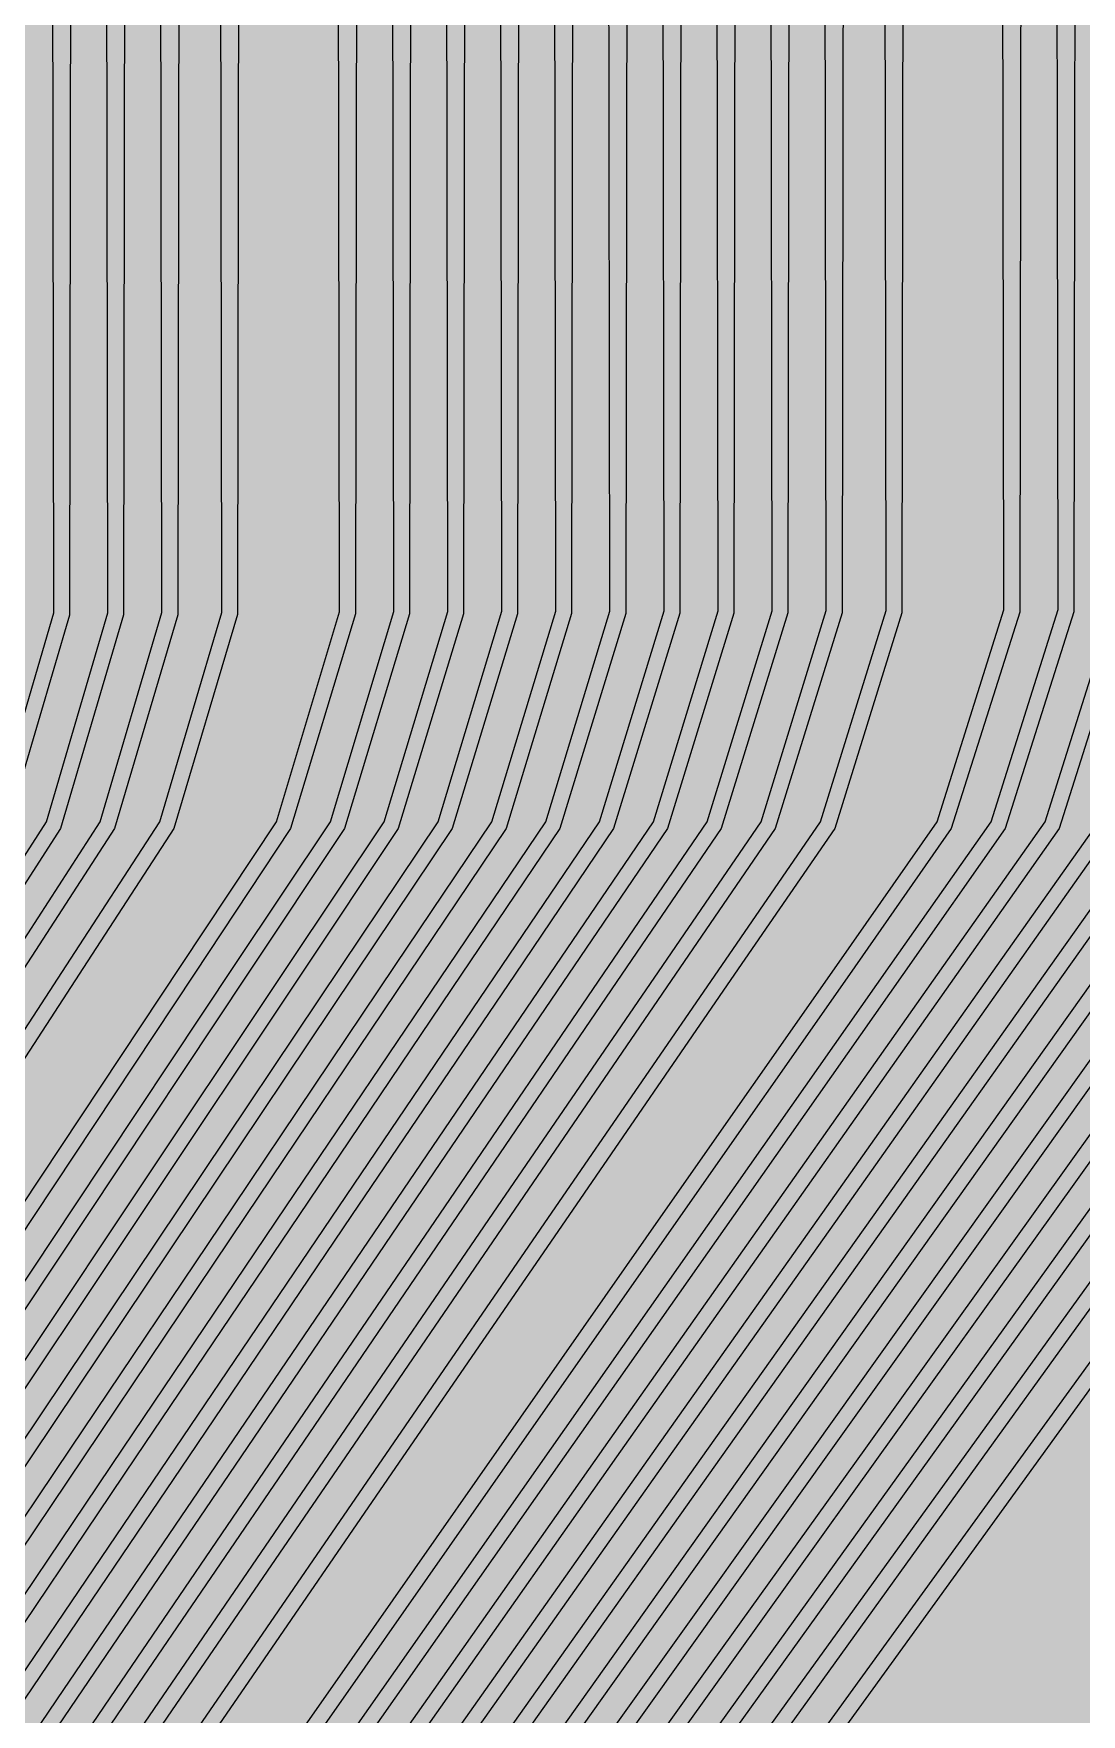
# Model space of a CAD drawing. Header units: metres. Extents: x -7220 to 10980, y -29667 to 1833.
# Drawn here: x 3570.9 to 3706.5, y -16319.7 to -16102.1 of the extents above; entities that cross this region are included whole.
import ezdxf

# ---------------------------------------------------------------- set-up
doc = ezdxf.new("R2010")
doc.units = ezdxf.units.M
doc.layers.add('Metal1', color=4, linetype='CONTINUOUS')
doc.layers.add('Polyimide', color=7, linetype='CONTINUOUS')

msp = doc.modelspace()

# ---------------------------------------------------------------- hatches: boundary and pattern name
at = {"layer": 'Polyimide'}
msp.add_hatch(color=7, dxfattribs=at).paths.add_polyline_path([(4099.45, -13861.55), (4142.64, -14152.77), (4214.18, -14438.35), (4313.36, -14715.55), (4439.24, -14981.69), (4590.59, -15234.21), (4765.97, -15470.68), (4963.68, -15688.82), (5181.82, -15886.53), (5418.29, -16061.91), (5670.81, -16213.26), (5936.95, -16339.14), (6214.15, -16438.32), (6499.73, -16509.85), (6790.95, -16553.05), (7085, -16567.5), (9980.38, -16567.5), (10058.79, -16571.35), (10136.45, -16582.87), (10212.6, -16601.95), (10286.52, -16628.4), (10357.49, -16661.96), (10424.83, -16702.32), (10487.89, -16749.09), (10546.06, -16801.81), (10598.78, -16859.98), (10645.55, -16923.04), (10685.91, -16990.38), (10719.48, -17061.35), (10745.93, -17135.27), (10765, -17211.43), (10776.52, -17289.08), (10780.38, -17367.5), (10780.38, -21957.3), (10741.61, -22012.91), (10705.97, -22070.59), (10673.58, -22130.14), (10644.53, -22191.39), (10618.92, -22254.16), (10596.82, -22318.25), (10578.3, -22383.46), (10563.41, -22449.6), (10552.21, -22516.46), (10544.72, -22583.84), (10540.97, -22651.53), (10540.97, -22719.32), (10544.72, -22787.01), (10552.21, -22854.38), (10563.41, -22921.24), (10578.3, -22987.38), (10596.82, -23052.6), (10618.92, -23116.68), (10644.53, -23179.45), (10673.58, -23240.71), (10705.97, -23300.26), (10741.61, -23357.93), (10780.38, -23413.54), (10780.38, -28667.5), (10776.52, -28745.91), (10765, -28823.57), (10745.93, -28899.73), (10719.48, -28973.65), (10685.91, -29044.62), (10645.55, -29111.96), (10598.78, -29175.01), (10546.06, -29233.19), (10487.89, -29285.91), (10424.83, -29332.68), (10357.49, -29373.04), (10286.52, -29406.6), (10212.6, -29433.05), (10136.45, -29452.13), (10058.79, -29463.65), (9980.38, -29467.5), (-6219.63, -29467.5), (-6298.04, -29463.65), (-6375.7, -29452.13), (-6451.85, -29433.05), (-6525.77, -29406.6), (-6596.74, -29373.04), (-6664.08, -29332.68), (-6727.14, -29285.91), (-6785.31, -29233.19), (-6838.03, -29175.01), (-6884.8, -29111.96), (-6925.16, -29044.62), (-6958.73, -28973.65), (-6985.18, -28899.73), (-7004.25, -28823.57), (-7015.77, -28745.91), (-7019.63, -28667.5), (-7019.63, -23426.32), (-6979.36, -23370.07), (-6942.33, -23311.63), (-6908.66, -23251.2), (-6878.45, -23188.96), (-6851.81, -23125.12), (-6828.81, -23059.88), (-6809.53, -22993.44), (-6794.04, -22926.02), (-6782.37, -22857.83), (-6774.57, -22789.09), (-6770.67, -22720.02), (-6770.67, -22650.84), (-6774.57, -22581.77), (-6782.37, -22513.03), (-6794.04, -22444.84), (-6809.53, -22377.42), (-6828.81, -22310.98), (-6851.81, -22245.74), (-6878.45, -22181.89), (-6908.66, -22119.66), (-6942.33, -22059.22), (-6979.36, -22000.79), (-7019.63, -21944.54), (-7019.63, -17367.5), (-7015.77, -17289.08), (-7004.25, -17211.43), (-6985.18, -17135.27), (-6958.73, -17061.35), (-6925.16, -16990.38), (-6884.8, -16923.04), (-6838.03, -16859.98), (-6785.31, -16801.81), (-6727.14, -16749.09), (-6664.08, -16702.32), (-6596.74, -16661.96), (-6525.77, -16628.4), (-6451.85, -16601.95), (-6375.7, -16582.87), (-6298.04, -16571.35), (-6219.63, -16567.5), (-3314, -16567.5), (-3019.95, -16553.05), (-2728.73, -16509.85), (-2443.15, -16438.32), (-2165.95, -16339.14), (-1899.81, -16213.26), (-1647.29, -16061.91), (-1410.82, -15886.53), (-1192.68, -15688.82), (-994.97, -15470.68), (-819.59, -15234.21), (-668.24, -14981.69), (-542.36, -14715.55), (-443.18, -14438.35), (-371.64, -14152.77), (-328.45, -13861.55), (-314, -13567.5), (-314, -13373.48), (-317.45, -13328.11), (-327.72, -13283.78), (-344.58, -13241.52), (-367.63, -13202.3), (-396.35, -13167.01), (-430.08, -13136.47), (-468.03, -13111.38), (-509.35, -13092.32), (-509.35, -13092.32), (-578.18, -13061.27), (-642.2, -13021.24), (-700.26, -12972.96), (-751.3, -12917.31), (-794.39, -12855.3), (-828.74, -12788.06), (-853.73, -12716.8), (-868.91, -12642.84), (-874, -12567.5), (-868.91, -12492.16), (-853.73, -12418.19), (-828.74, -12346.94), (-794.39, -12279.7), (-751.3, -12217.69), (-700.26, -12162.04), (-642.2, -12113.76), (-578.18, -12073.73), (-509.35, -12042.68), (-509.35, -12042.68), (-468.03, -12023.62), (-430.08, -11998.53), (-396.35, -11967.99), (-367.63, -11932.7), (-344.58, -11893.47), (-327.72, -11851.21), (-317.45, -11806.89), (-314, -11761.52), (-314, -11074.31), (-317.45, -11028.94), (-327.72, -10984.62), (-344.58, -10942.36), (-367.63, -10903.13), (-396.35, -10867.84), (-430.08, -10837.3), (-468.03, -10812.21), (-509.35, -10793.16), (-509.35, -10793.16), (-578.18, -10762.1), (-642.2, -10722.07), (-700.26, -10673.8), (-751.3, -10618.15), (-794.39, -10556.13), (-828.74, -10488.89), (-853.73, -10417.64), (-868.91, -10343.67), (-874, -10268.33), (-868.91, -10192.99), (-853.73, -10119.03), (-828.74, -10047.77), (-794.39, -9980.53), (-751.3, -9918.52), (-700.26, -9862.87), (-642.2, -9814.59), (-578.18, -9774.56), (-509.35, -9743.51), (-509.35, -9743.51), (-468.03, -9724.45), (-430.08, -9699.36), (-396.35, -9668.82), (-367.63, -9633.53), (-344.58, -9594.31), (-327.72, -9552.05), (-317.45, -9507.72), (-314, -9462.35), (-314, -8775.14), (-317.45, -8729.78), (-327.72, -8685.45), (-344.58, -8643.19), (-367.63, -8603.96), (-396.35, -8568.68), (-430.08, -8538.14), (-468.03, -8513.05), (-509.35, -8493.99), (-509.35, -8493.99), (-578.18, -8462.94), (-642.2, -8422.91), (-700.26, -8374.63), (-751.3, -8318.98), (-794.39, -8256.97), (-828.74, -8189.73), (-853.73, -8118.47), (-868.91, -8044.5), (-874, -7969.17), (-868.91, -7893.83), (-853.73, -7819.86), (-828.74, -7748.61), (-794.39, -7681.36), (-751.3, -7619.35), (-700.26, -7563.7), (-642.2, -7515.42), (-578.18, -7475.4), (-509.35, -7444.34), (-509.35, -7444.34), (-468.03, -7425.28), (-430.08, -7400.2), (-396.35, -7369.66), (-367.63, -7334.37), (-344.58, -7295.14), (-327.72, -7252.88), (-317.45, -7208.56), (-314, -7163.19), (-314, -6475.98), (-317.45, -6430.61), (-327.72, -6386.29), (-344.58, -6344.02), (-367.63, -6304.8), (-396.35, -6269.51), (-430.08, -6238.97), (-468.03, -6213.88), (-509.35, -6194.82), (-509.35, -6194.82), (-578.18, -6163.77), (-642.2, -6123.74), (-700.26, -6075.46), (-751.3, -6019.81), (-794.39, -5957.8), (-828.74, -5890.56), (-853.73, -5819.31), (-868.91, -5745.34), (-874, -5670), (-868.91, -5594.66), (-853.73, -5520.69), (-828.74, -5449.44), (-794.39, -5382.2), (-751.3, -5320.19), (-700.26, -5264.54), (-642.2, -5216.26), (-578.18, -5176.23), (-509.35, -5145.18), (-509.35, -5145.18), (-468.03, -5126.12), (-430.08, -5101.03), (-396.35, -5070.49), (-367.63, -5035.2), (-344.58, -4995.98), (-327.72, -4953.71), (-317.45, -4909.39), (-314, -4864.02), (-314, 380), (-314, 1532.5), (-269, 1532.5), (-268.78, 1525.63), (-268.1, 1518.79), (-266.98, 1512.02), (-265.42, 1505.32), (-263.43, 1498.75), (-261.01, 1492.32), (-258.17, 1486.06), (-254.93, 1480), (-251.3, 1474.17), (-247.3, 1468.58), (-242.94, 1463.27), (-238.25, 1458.25), (-233.23, 1453.56), (-227.92, 1449.2), (-222.33, 1445.2), (-216.5, 1441.57), (-210.44, 1438.33), (-204.18, 1435.49), (-197.75, 1433.07), (-191.18, 1431.08), (-184.48, 1429.52), (-177.71, 1428.4), (-170.87, 1427.72), (-164, 1427.5), (-157.13, 1427.72), (-150.29, 1428.4), (-143.52, 1429.52), (-136.82, 1431.08), (-130.25, 1433.07), (-123.82, 1435.49), (-117.56, 1438.33), (-111.5, 1441.57), (-105.67, 1445.2), (-100.08, 1449.2), (-94.77, 1453.56), (-89.75, 1458.25), (-85.06, 1463.27), (-80.7, 1468.58), (-76.7, 1474.17), (-73.07, 1480), (-69.83, 1486.06), (-66.99, 1492.32), (-64.57, 1498.75), (-62.58, 1505.32), (-61.02, 1512.02), (-59.9, 1518.79), (-59.22, 1525.63), (-59, 1532.5), (1786, 1532.5), (3835, 1532.5), (3835.21, 1539.04), (3835.86, 1545.55), (3836.92, 1552.01), (3838.41, 1558.38), (3840.31, 1564.64), (3842.61, 1570.77), (3845.31, 1576.73), (3848.4, 1582.5), (3851.85, 1588.06), (3855.66, 1593.38), (3859.82, 1598.43), (3864.29, 1603.21), (3869.07, 1607.68), (3874.12, 1611.84), (3879.44, 1615.65), (3885, 1619.1), (3890.77, 1622.19), (3896.73, 1624.89), (3902.86, 1627.19), (3909.12, 1629.09), (3915.49, 1630.58), (3921.95, 1631.64), (3928.46, 1632.29), (3935, 1632.5), (3941.54, 1632.29), (3948.05, 1631.64), (3954.51, 1630.58), (3960.88, 1629.09), (3967.14, 1627.19), (3973.27, 1624.89), (3979.23, 1622.19), (3985, 1619.1), (3990.56, 1615.65), (3995.88, 1611.84), (4000.93, 1607.68), (4005.71, 1603.21), (4010.18, 1598.43), (4014.34, 1593.38), (4018.15, 1588.06), (4021.6, 1582.5), (4024.69, 1576.73), (4027.39, 1570.77), (4029.69, 1564.64), (4031.59, 1558.38), (4033.08, 1552.01), (4034.14, 1545.55), (4034.79, 1539.04), (4035, 1532.5), (4085, 1532.5), (4085, 380), (4085, 330), (4085, -4864.02), (4088.45, -4909.39), (4098.72, -4953.71), (4115.58, -4995.98), (4138.63, -5035.2), (4167.35, -5070.49), (4201.08, -5101.03), (4239.03, -5126.12), (4280.35, -5145.18), (4280.35, -5145.18), (4349.18, -5176.23), (4413.2, -5216.26), (4471.26, -5264.54), (4522.3, -5320.19), (4565.39, -5382.2), (4599.74, -5449.44), (4624.73, -5520.69), (4639.91, -5594.66), (4645, -5670), (4639.91, -5745.34), (4624.73, -5819.31), (4599.74, -5890.56), (4565.39, -5957.8), (4522.3, -6019.81), (4471.26, -6075.46), (4413.2, -6123.74), (4349.18, -6163.77), (4280.35, -6194.82), (4239.03, -6213.88), (4201.08, -6238.97), (4167.35, -6269.51), (4138.63, -6304.8), (4115.58, -6344.02), (4098.72, -6386.29), (4088.45, -6430.61), (4085, -6475.98), (4085, -13567.5), (4099.45, -13861.55)])

# ---------------------------------------------------------------- linework, layer by layer
at = {"layer": 'Metal1'}
for points in [[(3347.8, -16547.76), (3362.49, -16522.87), (3366.31, -16516.51), (3381.48, -16491.62), (3385.42, -16485.26), (3401.08, -16460.36), (3405.13, -16454.01), (3421.12, -16429.04), (3433.18, -16410.27), (3453.25, -16379.03), (3473.32, -16347.79), (3493.38, -16316.55), (3513.45, -16285.31), (3533.52, -16254.06), (3553.59, -16222.82), (3565.55, -16204.2), (3573.48, -16177.12), (3572.75, -15692.12)], [(3576.25, -15692.12), (3575.52, -16177.42), (3567.39, -16205.04), (3555.27, -16223.9), (3535.2, -16255.15), (3515.14, -16286.39), (3495.07, -16317.63), (3475, -16348.87), (3454.93, -16380.11), (3434.86, -16411.35), (3422.81, -16430.12), (3406.82, -16455.09), (3402.77, -16461.43), (3387.12, -16486.32), (3383.18, -16492.67), (3368.02, -16517.55), (3364.21, -16523.89), (3349.53, -16548.77)], [(3353.97, -16547.76), (3368.71, -16522.87), (3372.54, -16516.51), (3387.77, -16491.62), (3391.73, -16485.26), (3407.44, -16460.36), (3411.51, -16454.01), (3427.56, -16429.04), (3439.66, -16410.27), (3459.8, -16379.03), (3479.95, -16347.79), (3500.09, -16316.54), (3520.23, -16285.3), (3540.37, -16254.06), (3560.52, -16222.82), (3572.52, -16204.2), (3580.48, -16177.11), (3579.75, -15692.12)], [(3583.25, -15692.12), (3582.52, -16177.4), (3574.36, -16205.04), (3562.2, -16223.91), (3542.05, -16255.15), (3521.91, -16286.39), (3501.77, -16317.63), (3481.63, -16348.87), (3461.48, -16380.11), (3441.34, -16411.35), (3429.24, -16430.12), (3413.19, -16455.09), (3409.13, -16461.44), (3393.42, -16486.32), (3389.47, -16492.67), (3374.25, -16517.55), (3370.43, -16523.9), (3355.69, -16548.78)], [(3360.14, -16547.76), (3374.93, -16522.87), (3378.78, -16516.51), (3394.06, -16491.62), (3398.03, -16485.26), (3413.8, -16460.36), (3417.89, -16454.01), (3434, -16429.04), (3446.14, -16410.27), (3466.36, -16379.03), (3486.58, -16347.78), (3506.79, -16316.54), (3527.01, -16285.3), (3547.23, -16254.06), (3567.44, -16222.82), (3579.5, -16204.2), (3587.48, -16177.09), (3586.75, -15692.12)], [(3590.25, -15692.12), (3589.52, -16177.39), (3581.33, -16205.04), (3569.12, -16223.91), (3548.91, -16255.15), (3528.69, -16286.39), (3508.47, -16317.63), (3488.26, -16348.87), (3468.04, -16380.11), (3447.82, -16411.35), (3435.68, -16430.12), (3419.57, -16455.09), (3415.49, -16461.44), (3399.73, -16486.32), (3395.76, -16492.67), (3380.49, -16517.55), (3376.65, -16523.9), (3361.86, -16548.78)], [(3366.74, -16547.76), (3381.61, -16522.87), (3385.48, -16516.51), (3400.84, -16491.62), (3404.83, -16485.25), (3420.68, -16460.36), (3424.79, -16454), (3440.97, -16429.03), (3453.18, -16410.26), (3473.5, -16379.02), (3493.82, -16347.78), (3514.14, -16316.54), (3534.46, -16285.3), (3554.77, -16254.06), (3575.09, -16222.82), (3587.21, -16204.2), (3595.23, -16177.07), (3594.5, -15692.12)], [(3598, -15692.12), (3597.27, -16177.36), (3589.04, -16205.04), (3576.77, -16223.91), (3556.45, -16255.15), (3536.13, -16286.39), (3515.81, -16317.63), (3495.49, -16348.87), (3475.18, -16380.11), (3454.86, -16411.35), (3442.65, -16430.12), (3426.46, -16455.09), (3422.36, -16461.44), (3406.52, -16486.32), (3402.54, -16492.67), (3387.18, -16517.55), (3383.33, -16523.9), (3368.46, -16548.78)], [(3377.72, -16547.75), (3392.87, -16522.86), (3396.81, -16516.5), (3412.45, -16491.61), (3416.52, -16485.25), (3432.66, -16460.36), (3436.85, -16454), (3453.34, -16429.03), (3465.78, -16410.26), (3486.48, -16379.02), (3507.17, -16347.78), (3527.87, -16316.53), (3548.57, -16285.29), (3569.27, -16254.05), (3589.97, -16222.81), (3602.31, -16204.19), (3610.48, -16176.98), (3609.75, -15692.12)], [(3613.25, -15692.12), (3612.52, -16177.28), (3604.14, -16205.05), (3591.64, -16223.92), (3570.94, -16255.16), (3550.24, -16286.4), (3529.54, -16317.64), (3508.84, -16348.88), (3488.14, -16380.12), (3467.44, -16411.36), (3455.01, -16430.13), (3438.52, -16455.1), (3434.34, -16461.45), (3418.2, -16486.33), (3414.14, -16492.68), (3398.5, -16517.56), (3394.57, -16523.91), (3379.43, -16548.79)], [(3383.89, -16547.75), (3399.09, -16522.86), (3403.04, -16516.5), (3418.74, -16491.61), (3422.83, -16485.24), (3439.03, -16460.36), (3443.23, -16453.99), (3459.78, -16429.03), (3472.26, -16410.26), (3493.03, -16379.01), (3513.8, -16347.77), (3534.58, -16316.53), (3555.35, -16285.29), (3576.12, -16254.05), (3596.89, -16222.81), (3609.28, -16204.19), (3617.48, -16176.97), (3616.75, -15692.12)], [(3620.25, -15692.12), (3619.52, -16177.27), (3611.11, -16205.05), (3598.56, -16223.92), (3577.79, -16255.16), (3557.01, -16286.4), (3536.24, -16317.64), (3515.47, -16348.88), (3494.7, -16380.12), (3473.92, -16411.36), (3461.44, -16430.13), (3444.9, -16455.1), (3440.7, -16461.45), (3424.51, -16486.33), (3420.43, -16492.69), (3404.74, -16517.56), (3400.79, -16523.91), (3385.6, -16548.79)], [(3390.06, -16547.75), (3405.31, -16522.86), (3409.28, -16516.5), (3425.03, -16491.61), (3429.13, -16485.24), (3445.39, -16460.36), (3449.61, -16453.99), (3466.22, -16429.02), (3478.74, -16410.25), (3499.59, -16379.01), (3520.43, -16347.77), (3541.28, -16316.53), (3562.13, -16285.29), (3582.97, -16254.05), (3603.82, -16222.81), (3616.25, -16204.19), (3624.48, -16176.95), (3623.75, -15692.12)], [(3627.25, -15692.12), (3626.52, -16177.25), (3618.08, -16205.05), (3605.49, -16223.92), (3584.64, -16255.16), (3563.79, -16286.4), (3542.94, -16317.64), (3522.1, -16348.88), (3501.25, -16380.12), (3480.4, -16411.36), (3467.88, -16430.13), (3451.27, -16455.1), (3447.06, -16461.46), (3430.81, -16486.33), (3426.72, -16492.69), (3410.97, -16517.56), (3407.01, -16523.91), (3391.76, -16548.79)], [(3396.22, -16547.75), (3411.53, -16522.86), (3415.51, -16516.5), (3431.33, -16491.61), (3435.44, -16485.24), (3451.75, -16460.35), (3455.99, -16453.99), (3472.65, -16429.02), (3485.22, -16410.25), (3506.14, -16379.01), (3527.06, -16347.77), (3547.99, -16316.53), (3568.91, -16285.29), (3589.83, -16254.05), (3610.75, -16222.81), (3623.22, -16204.19), (3631.48, -16176.93), (3630.75, -15692.12)], [(3634.25, -15692.12), (3633.52, -16177.24), (3625.05, -16205.05), (3612.41, -16223.92), (3591.49, -16255.16), (3570.57, -16286.4), (3549.65, -16317.64), (3528.73, -16348.88), (3507.81, -16380.12), (3486.89, -16411.37), (3474.32, -16430.13), (3457.65, -16455.1), (3453.42, -16461.46), (3437.12, -16486.33), (3433.01, -16492.69), (3417.2, -16517.56), (3413.23, -16523.92), (3397.93, -16548.79)], [(3402.39, -16547.75), (3417.75, -16522.86), (3421.75, -16516.49), (3437.62, -16491.61), (3441.75, -16485.24), (3458.12, -16460.35), (3462.37, -16453.99), (3479.09, -16429.02), (3491.71, -16410.25), (3512.7, -16379.01), (3533.7, -16347.77), (3554.69, -16316.53), (3575.69, -16285.29), (3596.68, -16254.05), (3617.68, -16222.81), (3630.19, -16204.19), (3638.48, -16176.91), (3637.75, -15692.12)], [(3641.25, -15692.12), (3640.52, -16177.22), (3632.02, -16205.05), (3619.34, -16223.92), (3598.34, -16255.16), (3577.35, -16286.4), (3556.35, -16317.64), (3535.36, -16348.89), (3514.36, -16380.13), (3493.37, -16411.37), (3480.75, -16430.14), (3464.03, -16455.1), (3459.78, -16461.46), (3443.42, -16486.33), (3439.3, -16492.69), (3423.44, -16517.56), (3419.45, -16523.92), (3404.09, -16548.79)], [(3408.56, -16547.75), (3423.97, -16522.86), (3427.98, -16516.49), (3443.91, -16491.61), (3448.05, -16485.24), (3464.48, -16460.35), (3468.74, -16453.99), (3485.53, -16429.02), (3498.19, -16410.25), (3519.26, -16379.01), (3540.33, -16347.77), (3561.39, -16316.53), (3582.46, -16285.29), (3603.53, -16254.05), (3624.6, -16222.8), (3637.16, -16204.18), (3645.48, -16176.9), (3644.75, -15692.12)], [(3648.25, -15692.12), (3647.52, -16177.2), (3638.99, -16205.05), (3626.26, -16223.92), (3605.19, -16255.16), (3584.12, -16286.4), (3563.05, -16317.65), (3541.98, -16348.89), (3520.91, -16380.13), (3499.85, -16411.37), (3487.19, -16430.14), (3470.4, -16455.1), (3466.15, -16461.46), (3449.72, -16486.34), (3445.59, -16492.69), (3429.67, -16517.56), (3425.67, -16523.92), (3410.26, -16548.79)], [(3414.72, -16547.74), (3430.19, -16522.86), (3434.22, -16516.49), (3450.2, -16491.61), (3454.36, -16485.24), (3470.84, -16460.35), (3475.12, -16453.99), (3491.97, -16429.02), (3504.67, -16410.25), (3525.81, -16379.01), (3546.96, -16347.77), (3568.1, -16316.53), (3589.24, -16285.29), (3610.39, -16254.04), (3631.53, -16222.8), (3644.13, -16204.18), (3652.48, -16176.88), (3651.75, -15692.12)], [(3655.25, -15692.12), (3654.52, -16177.19), (3645.95, -16205.06), (3633.19, -16223.92), (3612.04, -16255.17), (3590.9, -16286.41), (3569.76, -16317.65), (3548.61, -16348.89), (3527.47, -16380.13), (3506.33, -16411.37), (3493.62, -16430.14), (3476.78, -16455.11), (3472.51, -16461.46), (3456.03, -16486.34), (3451.88, -16492.7), (3435.9, -16517.57), (3431.89, -16523.92), (3416.43, -16548.79)], [(3420.89, -16547.74), (3436.41, -16522.86), (3440.45, -16516.49), (3456.49, -16491.61), (3460.66, -16485.24), (3477.21, -16460.35), (3481.5, -16453.99), (3498.4, -16429.02), (3511.15, -16410.25), (3532.37, -16379.01), (3553.59, -16347.77), (3574.8, -16316.52), (3596.02, -16285.28), (3617.24, -16254.04), (3638.46, -16222.8), (3651.1, -16204.18), (3659.48, -16176.86), (3658.75, -15692.12)], [(3662.25, -15692.12), (3661.52, -16177.17), (3652.92, -16205.06), (3640.11, -16223.93), (3618.89, -16255.17), (3597.68, -16286.41), (3576.46, -16317.65), (3555.24, -16348.89), (3534.02, -16380.13), (3512.81, -16411.37), (3500.06, -16430.14), (3483.16, -16455.11), (3478.87, -16461.46), (3462.33, -16486.34), (3458.17, -16492.7), (3442.14, -16517.57), (3438.11, -16523.92), (3422.59, -16548.8)], [(3427.06, -16547.74), (3442.64, -16522.86), (3446.69, -16516.49), (3462.78, -16491.61), (3466.97, -16485.24), (3483.57, -16460.35), (3487.88, -16453.99), (3504.84, -16429.02), (3517.63, -16410.25), (3538.93, -16379.01), (3560.22, -16347.76), (3581.51, -16316.52), (3602.8, -16285.28), (3624.09, -16254.04), (3645.38, -16222.8), (3658.07, -16204.18), (3666.48, -16176.85), (3665.75, -15692.12)], [(3669.25, -15692.12), (3668.52, -16177.15), (3659.89, -16205.06), (3647.03, -16223.93), (3625.74, -16255.17), (3604.45, -16286.41), (3583.16, -16317.65), (3561.87, -16348.89), (3540.58, -16380.13), (3519.29, -16411.37), (3506.49, -16430.14), (3489.54, -16455.11), (3485.23, -16461.47), (3468.64, -16486.34), (3464.46, -16492.7), (3448.37, -16517.57), (3444.33, -16523.93), (3428.76, -16548.8)], [(3433.22, -16547.74), (3448.86, -16522.86), (3452.92, -16516.49), (3469.07, -16491.61), (3473.27, -16485.23), (3489.93, -16460.35), (3494.26, -16453.98), (3511.28, -16429.02), (3524.12, -16410.24), (3545.48, -16379), (3566.85, -16347.76), (3588.21, -16316.52), (3609.58, -16285.28), (3630.94, -16254.04), (3652.31, -16222.8), (3665.04, -16204.18), (3673.48, -16176.83), (3672.75, -15692.12)], [(3676.25, -15692.12), (3675.52, -16177.14), (3666.86, -16205.06), (3653.96, -16223.93), (3632.59, -16255.17), (3611.23, -16286.41), (3589.86, -16317.65), (3568.5, -16348.89), (3547.13, -16380.13), (3525.77, -16411.37), (3512.93, -16430.14), (3495.91, -16455.11), (3491.59, -16461.47), (3474.94, -16486.34), (3470.74, -16492.7), (3454.61, -16517.57), (3450.55, -16523.93), (3434.92, -16548.8)], [(3439.83, -16547.74), (3455.53, -16522.86), (3459.62, -16516.49), (3475.85, -16491.61), (3480.07, -16485.23), (3496.81, -16460.35), (3501.15, -16453.98), (3518.26, -16429.01), (3531.15, -16410.24), (3552.62, -16379), (3574.09, -16347.76), (3595.56, -16316.52), (3617.02, -16285.28), (3638.49, -16254.04), (3659.96, -16222.8), (3672.75, -16204.18), (3681.23, -16176.81), (3680.5, -15692.12)], [(3684, -15692.12), (3683.27, -16177.12), (3674.57, -16205.06), (3661.61, -16223.93), (3640.14, -16255.17), (3618.67, -16286.41), (3597.2, -16317.65), (3575.74, -16348.89), (3554.27, -16380.13), (3532.8, -16411.38), (3519.9, -16430.15), (3502.81, -16455.11), (3498.46, -16461.47), (3481.73, -16486.34), (3477.52, -16492.7), (3461.3, -16517.57), (3457.22, -16523.93), (3441.52, -16548.8)], [(3450.81, -16547.73), (3466.79, -16522.85), (3470.95, -16516.48), (3487.46, -16491.6), (3491.76, -16485.23), (3508.79, -16460.35), (3513.22, -16453.98), (3530.62, -16429.01), (3543.75, -16410.24), (3565.6, -16379), (3587.44, -16347.75), (3609.29, -16316.51), (3631.14, -16285.27), (3652.99, -16254.03), (3674.83, -16222.79), (3687.85, -16204.17), (3696.48, -16176.72), (3695.75, -15692.12)], [(3699.25, -15692.12), (3698.52, -16177.03), (3689.67, -16205.07), (3676.47, -16223.94), (3654.63, -16255.18), (3632.78, -16286.42), (3610.93, -16317.66), (3589.08, -16348.9), (3567.24, -16380.14), (3545.39, -16411.38), (3532.26, -16430.15), (3514.86, -16455.12), (3510.44, -16461.48), (3493.42, -16486.35), (3489.12, -16492.71), (3472.62, -16517.58), (3468.47, -16523.94), (3452.5, -16548.81)], [(3456.98, -16547.73), (3473.01, -16522.85), (3477.19, -16516.48), (3493.75, -16491.6), (3498.07, -16485.22), (3515.16, -16460.34), (3519.6, -16453.97), (3537.06, -16429.01), (3550.23, -16410.23), (3572.15, -16378.99), (3594.08, -16347.75), (3616, -16316.51), (3637.92, -16285.27), (3659.84, -16254.03), (3681.76, -16222.79), (3694.82, -16204.17), (3703.48, -16176.7), (3702.75, -15692.12)], [(3706.25, -15692.12), (3705.52, -16177.01), (3696.64, -16205.07), (3683.4, -16223.94), (3661.48, -16255.18), (3639.55, -16286.42), (3617.63, -16317.66), (3595.71, -16348.9), (3573.79, -16380.14), (3551.87, -16411.38), (3538.7, -16430.15), (3521.24, -16455.12), (3516.8, -16461.48), (3499.72, -16486.35), (3495.41, -16492.72), (3478.86, -16517.58), (3474.69, -16523.94), (3458.66, -16548.81)], [(3463.14, -16547.73), (3479.23, -16522.85), (3483.42, -16516.48), (3500.04, -16491.6), (3504.37, -16485.22), (3521.52, -16460.34), (3525.98, -16453.97), (3543.5, -16429.01), (3556.71, -16410.23), (3578.71, -16378.99), (3600.71, -16347.75), (3622.7, -16316.51), (3644.7, -16285.27), (3666.69, -16254.03), (3688.69, -16222.79), (3701.8, -16204.17), (3710.48, -16176.68), (3709.75, -15692.12)], [(3713.25, -15692.12), (3712.52, -16177), (3703.61, -16205.07), (3690.32, -16223.94), (3668.33, -16255.18), (3646.33, -16286.42), (3624.34, -16317.66), (3602.34, -16348.9), (3580.35, -16380.14), (3558.35, -16411.38), (3545.13, -16430.16), (3527.61, -16455.12), (3523.16, -16461.48), (3506.02, -16486.35), (3501.7, -16492.72), (3485.09, -16517.58), (3480.91, -16523.94), (3464.83, -16548.81)], [(3469.31, -16547.73), (3485.45, -16522.85), (3489.66, -16516.47), (3506.33, -16491.6), (3510.68, -16485.22), (3527.88, -16460.34), (3532.36, -16453.97), (3549.94, -16429), (3563.2, -16410.23), (3585.27, -16378.99), (3607.34, -16347.75), (3629.41, -16316.51), (3651.47, -16285.27), (3673.54, -16254.03), (3695.61, -16222.79), (3708.77, -16204.17), (3717.48, -16176.66), (3716.75, -15692.12)], [(3720.25, -15692.12), (3719.52, -16176.98), (3710.58, -16205.07), (3697.25, -16223.94), (3675.18, -16255.18), (3653.11, -16286.42), (3631.04, -16317.66), (3608.97, -16348.9), (3586.9, -16380.15), (3564.83, -16411.39), (3551.57, -16430.16), (3533.99, -16455.12), (3529.52, -16461.49), (3512.33, -16486.35), (3507.99, -16492.72), (3491.32, -16517.58), (3487.13, -16523.95), (3470.99, -16548.81)], [(3475.48, -16547.73), (3491.67, -16522.85), (3495.89, -16516.47), (3512.63, -16491.6), (3516.99, -16485.22), (3534.25, -16460.34), (3538.73, -16453.97), (3556.37, -16429), (3569.68, -16410.23), (3591.82, -16378.99), (3613.97, -16347.75), (3636.11, -16316.51), (3658.25, -16285.27), (3680.4, -16254.03), (3702.54, -16222.79), (3715.74, -16204.17), (3724.48, -16176.65), (3723.75, -15692.12)], [(3727.25, -15692.12), (3726.52, -16176.96), (3717.55, -16205.07), (3704.17, -16223.94), (3682.03, -16255.18), (3659.89, -16286.42), (3637.74, -16317.66), (3615.6, -16348.91), (3593.45, -16380.15), (3571.31, -16411.39), (3558.01, -16430.16), (3540.37, -16455.12), (3535.89, -16461.49), (3518.63, -16486.35), (3514.28, -16492.72), (3497.56, -16517.58), (3493.35, -16523.95), (3477.16, -16548.81)], [(3481.64, -16547.73), (3497.89, -16522.85), (3502.13, -16516.47), (3518.92, -16491.6), (3523.29, -16485.22), (3540.61, -16460.34), (3545.11, -16453.97), (3562.81, -16429), (3576.16, -16410.23), (3598.38, -16378.99), (3620.6, -16347.75), (3642.81, -16316.51), (3665.03, -16285.27), (3687.25, -16254.03), (3709.47, -16222.78), (3722.71, -16204.17), (3731.48, -16176.63), (3730.75, -15692.12)], [(3734.25, -15692.12), (3733.52, -16176.95), (3724.52, -16205.07), (3711.1, -16223.94), (3688.88, -16255.18), (3666.66, -16286.43), (3644.44, -16317.67), (3622.23, -16348.91), (3600.01, -16380.15), (3577.79, -16411.39), (3564.44, -16430.16), (3546.75, -16455.12), (3542.25, -16461.49), (3524.94, -16486.36), (3520.57, -16492.72), (3503.79, -16517.58), (3499.56, -16523.95), (3483.32, -16548.81)], [(3487.81, -16547.72), (3504.12, -16522.85), (3508.36, -16516.47), (3525.21, -16491.6), (3529.6, -16485.22), (3546.97, -16460.34), (3551.49, -16453.97), (3569.25, -16429), (3582.64, -16410.23), (3604.94, -16378.99), (3627.23, -16347.75), (3649.52, -16316.51), (3671.81, -16285.26), (3694.1, -16254.02), (3716.39, -16222.78), (3729.68, -16204.17), (3738.48, -16176.61), (3737.75, -15692.12)], [(3741.25, -15692.12), (3740.52, -16176.93), (3731.49, -16205.07), (3718.02, -16223.94), (3695.73, -16255.19), (3673.44, -16286.43), (3651.15, -16317.67), (3628.86, -16348.91), (3606.56, -16380.15), (3584.27, -16411.39), (3570.88, -16430.16), (3553.12, -16455.13), (3548.61, -16461.49), (3531.24, -16486.36), (3526.86, -16492.73), (3510.02, -16517.59), (3505.78, -16523.95), (3489.49, -16548.81)], [(3493.98, -16547.72), (3510.34, -16522.85), (3514.6, -16516.47), (3531.5, -16491.6), (3535.9, -16485.22), (3553.34, -16460.34), (3557.87, -16453.97), (3575.69, -16429), (3589.13, -16410.23), (3611.49, -16378.99), (3633.86, -16347.75), (3656.22, -16316.5), (3678.59, -16285.26), (3700.96, -16254.02), (3723.32, -16222.78), (3736.65, -16204.16), (3745.48, -16176.59), (3744.75, -15692.12)], [(3748.25, -15692.12), (3747.52, -16176.91), (3738.46, -16205.07), (3724.95, -16223.95), (3702.58, -16255.19), (3680.22, -16286.43), (3657.85, -16317.67), (3635.48, -16348.91), (3613.12, -16380.15), (3590.75, -16411.39), (3577.31, -16430.16), (3559.5, -16455.13), (3554.97, -16461.49), (3537.55, -16486.36), (3533.15, -16492.73), (3516.26, -16517.59), (3512, -16523.95), (3495.65, -16548.82)], [(3500.14, -16547.72), (3516.56, -16522.85), (3520.83, -16516.47), (3537.79, -16491.6), (3542.21, -16485.22), (3559.7, -16460.34), (3564.25, -16453.97), (3582.12, -16429), (3595.61, -16410.23), (3618.05, -16378.98), (3640.49, -16347.74), (3662.93, -16316.5), (3685.37, -16285.26), (3707.81, -16254.02), (3730.25, -16222.78), (3743.62, -16204.16), (3752.48, -16176.58), (3751.75, -15692.12)], [(3755.25, -15692.12), (3754.52, -16176.9), (3745.43, -16205.08), (3731.87, -16223.95), (3709.43, -16255.19), (3686.99, -16286.43), (3664.55, -16317.67), (3642.11, -16348.91), (3619.67, -16380.15), (3597.23, -16411.39), (3583.75, -16430.16), (3565.88, -16455.13), (3561.33, -16461.5), (3543.85, -16486.36), (3539.44, -16492.73), (3522.49, -16517.59), (3518.22, -16523.95), (3501.82, -16548.82)], [(3506.31, -16547.72), (3522.78, -16522.85), (3527.07, -16516.47), (3544.08, -16491.6), (3548.51, -16485.21), (3566.06, -16460.34), (3570.63, -16453.96), (3588.56, -16429), (3602.09, -16410.22), (3624.6, -16378.98), (3647.12, -16347.74), (3669.63, -16316.5), (3692.15, -16285.26), (3714.66, -16254.02), (3737.17, -16222.78), (3750.59, -16204.16), (3759.48, -16176.56), (3758.75, -15692.12)], [(3762.25, -15692.12), (3761.52, -16176.88), (3752.4, -16205.08), (3738.8, -16223.95), (3716.28, -16255.19), (3693.77, -16286.43), (3671.25, -16317.67), (3648.74, -16348.91), (3626.23, -16380.15), (3603.71, -16411.39), (3590.18, -16430.17), (3572.25, -16455.13), (3567.69, -16461.5), (3550.15, -16486.36), (3545.73, -16492.73), (3528.73, -16517.59), (3524.44, -16523.96), (3507.98, -16548.82)], [(3512.92, -16547.72), (3529.46, -16522.84), (3533.77, -16516.47), (3550.85, -16491.6), (3555.31, -16485.21), (3572.94, -16460.34), (3577.52, -16453.96), (3595.54, -16429), (3609.13, -16410.22), (3631.74, -16378.98), (3654.36, -16347.74), (3676.98, -16316.5), (3699.59, -16285.26), (3722.21, -16254.02), (3744.82, -16222.78), (3758.3, -16204.16), (3767.23, -16176.53), (3766.5, -15692.12)], [(3770, -15692.12), (3769.27, -16176.86), (3760.11, -16205.08), (3746.44, -16223.95), (3723.83, -16255.19), (3701.21, -16286.43), (3678.6, -16317.67), (3655.98, -16348.91), (3633.36, -16380.15), (3610.75, -16411.4), (3597.16, -16430.17), (3579.15, -16455.13), (3574.57, -16461.5), (3556.95, -16486.36), (3552.5, -16492.73), (3535.42, -16517.59), (3531.12, -16523.96), (3514.58, -16548.82)]]:
    msp.add_lwpolyline(points, dxfattribs=at)

doc.saveas('drawing.dxf')
